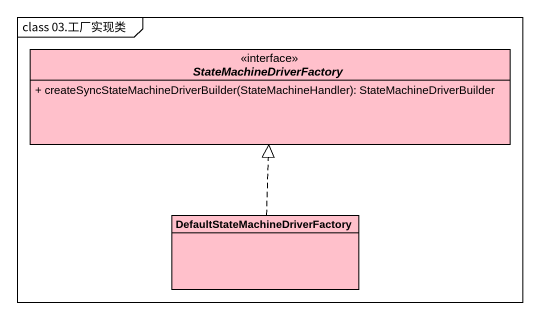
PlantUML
@startuml
mainframe class 03.工厂实现类
hide circle
hide empty members
skinparam classAttributeIconSize 0
interface StateMachineDriverFactory <<interface>> #FFC0CB {
  + createSyncStateMachineDriverBuilder(StateMachineHandler): StateMachineDriverBuilder
}
class "DefaultStateMachineDriverFactory" as DefaultStateMachineDriverFac #FFC0CB
DefaultStateMachineDriverFac .up.|> StateMachineDriverFactory
@enduml
